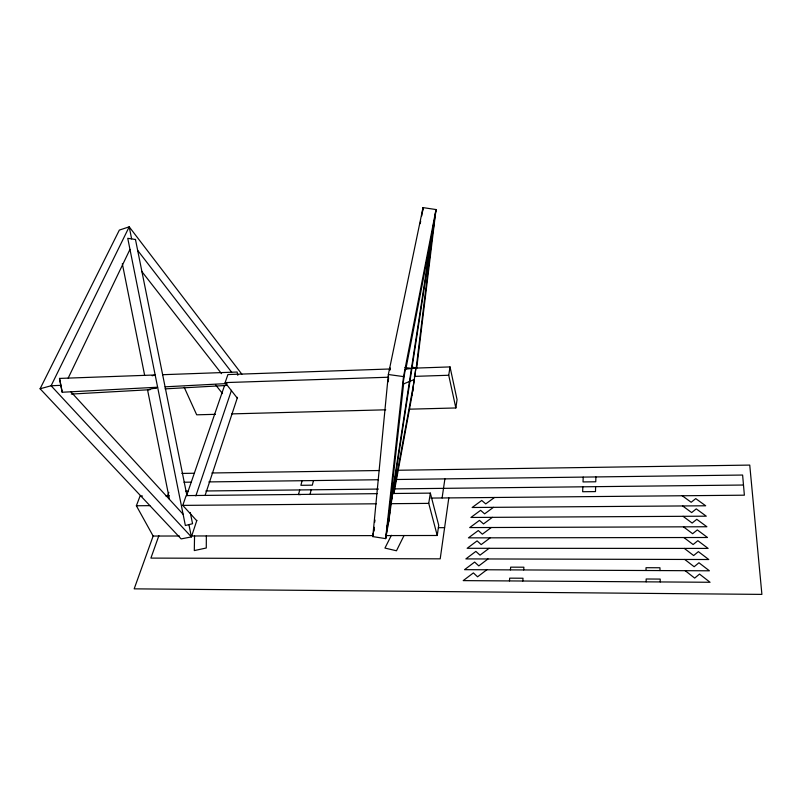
<?xml version="1.0" encoding="UTF-8"?>
<svg xmlns="http://www.w3.org/2000/svg" width="802" height="802" viewBox="0 0 802 802"><rect width="100%" height="100%" fill="white"/><g stroke="black" fill="none" stroke-linecap="round" stroke-linejoin="round"><path stroke-width="1.2" d="M206.355 535.806L206.274 547.997L194.305 550.573L194.545 535.886M595.625 486.674L595.485 491.596L582.653 491.726L582.843 486.814M595.896 476.929L595.756 481.781L583.024 481.932L583.204 477.1M522.804 581.019L523.024 578.232L509.691 578.152L509.45 580.929M523.676 569.941L523.896 567.204L510.663 567.154L510.423 569.881M416.649 368.539L436.017 209.553L423.025 207.608L388.348 374.524L372.78 536.598L385.622 538.623L389.13 519.576M422.614 211.337L423.025 207.608L421.752 215.908M389.01 514.984L403.596 383.907M388.709 521.831L392.629 493.501L430.343 493.12L438.724 525.31L437.24 535.485L385.922 535.586M412.078 394.995L415.857 368.088L450.032 366.915L457.06 399.627L455.847 407.957L409.521 409.18M414.804 376.78L415.857 368.088M432.308 235.287L416.208 367.958L411.616 367.246M448.809 497.902L440.208 558.834L150.906 558.102L158.856 535.726M442.102 497.962L444.899 478.874M388.068 381.852L388.599 378.404M389.822 370.354L390.183 367.968M374.644 522.373L375.005 520.017M420.268 223.638L420.669 221.021M373.311 533.109L372.78 536.598L373.251 534.142M373.662 530.784L374.203 527.295M387.577 525.821L385.622 538.623L403.486 376.85L436.017 209.553L434.012 222.615M389.842 512.558L387.206 526.774L433.902 221.783L434.103 223.537M391.927 498.974L392.298 496.498M392.679 494.032L434.123 223.427M437.24 535.485L428.739 503.375L430.343 493.12M455.847 407.957L448.729 375.256L450.032 366.915M393.361 493.611L414.213 380.669M394.023 493.029L412.408 393.231M412.729 391.446L413.311 388.298M405.852 369.131L432.067 233.783M373.732 531.676L374.213 529.22M310.003 494.483L311.166 489.811M313.472 480.568L312.329 485.17L300.9 485.31L302.093 480.719M299.707 489.942L298.504 494.603L300.81 494.573M196.861 520.358L191.397 536.919L181.142 538.904L40.1 388.769L119.338 230.094L129.212 226.826L241.883 374.233M205.071 495.516L237.502 397.321M195.858 495.897L231.477 390.313M196.741 520.739L182.776 505.38L186.154 495.596L377.09 493.661M237.252 398.073L225.131 382.594L227.908 374.554L390.293 368.97M186.595 495.646L224.53 385.562L226.866 384.97M153.202 535.886L134.175 588.848L761.9 594.392L749.75 465.09L398.263 470.253M167.578 495.877L168.841 492.348M179.427 535.997L153.142 536.047L136.37 505.761L140.059 496.067L142.495 496.037M68.18 378.103L129.974 249.382M404.068 535.455L396.479 550.773L384.95 548.077L391.396 535.295M486.824 569.781L477.571 576.808L473.391 572.909L463.215 580.618L710.051 582.272L699.514 574.092L694.672 578.102L685.199 570.693M487.967 558.954L478.804 565.901L474.634 562.072L464.548 569.671L709.399 570.803L698.953 562.773L694.151 566.733L684.748 559.455M489.1 548.307L480.007 555.154L475.867 551.395L465.872 558.904L708.757 559.515L698.392 551.636L693.64 555.545L684.317 548.408M490.212 537.831L481.19 544.588L477.08 540.889L467.165 548.297L708.116 548.418L697.85 540.688L693.128 544.538L683.885 537.53M491.305 527.505L482.353 534.182L478.283 530.553L468.438 537.861L707.494 537.5L697.319 529.911L692.627 533.711L683.464 526.834M492.378 517.34L483.506 523.927L479.456 520.368L469.701 527.586L706.883 526.754L696.788 519.315L692.136 523.064L683.053 516.308M493.441 507.335L484.639 513.841L480.609 510.333L470.934 517.46L706.281 516.187L696.266 508.879L691.655 512.578L682.642 505.952M494.483 497.481L485.751 503.897L481.751 500.458L472.147 507.496L705.68 505.781L695.755 498.613L691.174 502.263L682.241 495.756M409.451 381.501L402.995 384.148L405.291 369.201L411.446 368.499M409.942 381.291L413.822 379.697M40.1 388.769L51.107 385.762L60.832 385.331M404.138 376.679L388.348 374.524M152.169 375.777L155.197 374.975L59.478 378.424L62.195 392.248L157.653 387.216L147.548 389.842L169.483 499.526M416.539 367.917L411.917 368.449L404.95 367.496M71.308 394.073L150.064 389.702M165.062 388.87L226.314 385.461M152.591 388.529L156.33 388.328M165.092 386.825L226.976 383.557M162.666 374.704L237.141 372.028L237.803 375.286M225.131 382.594L388.679 377.221M414.323 376.379L448.729 375.256M215.477 414.323L196.69 414.814L184.199 387.286M231.748 413.892L385.732 409.812M181.864 473.421L194.375 473.24M211.878 472.979L379.496 470.523M184.029 482.233L191.488 482.142M208.881 481.912L378.554 479.736M396.078 479.506L742.612 475.045L744.376 495.185L430.875 498.072M185.874 491.195L188.38 491.175M205.883 490.974L378.474 489.07M394.734 488.889L743.484 485.03M165.623 495.806L169.272 495.766M136.37 505.761L149.844 505.651M182.776 505.38L376.359 503.796M390.744 503.686L428.739 503.375M438.373 527.686L444.609 527.666M190.686 535.977L373.411 535.616M135.538 239.517L127.749 238.304L185.362 525.51L192.57 523.716L190.254 512.498M411.987 367.216L415.406 367.747M70.877 391.797L183.036 514.192M215.618 384.89L222.525 393.602M141.623 271.256L221.542 373.652M137.653 250.374L231.648 372.218M135.458 239.417L186.916 495.536M131.618 238.866L129.212 226.826L51.107 385.762L191.397 536.919L188.921 524.598M122.325 263.708L144.621 375.196M59.528 378.414L62.245 392.248M660.006 570.573L659.946 567.756L646.021 567.706L646.051 570.513M660.246 581.941L660.186 579.084L646.151 578.994L646.181 581.841"/></g></svg>
